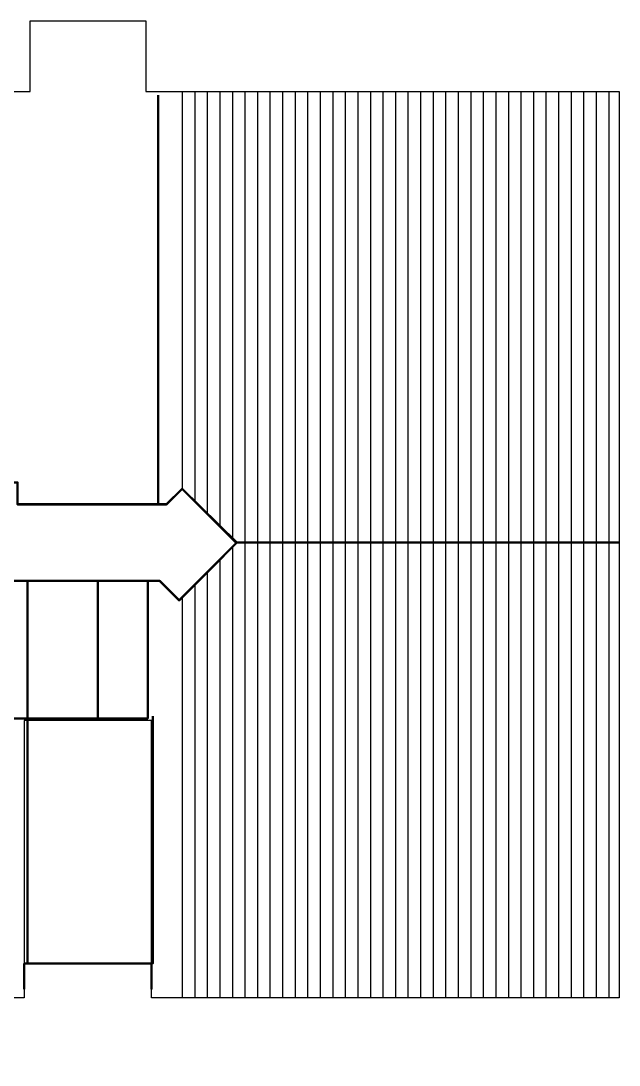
# Model space of a CAD drawing. Header units: metres. Extents: x -113.7 to -33.3, y 234.4 to 326.5.
# Drawn here: x -67.17 to -52.63, y 251.87 to 277.23 of the extents above; entities that cross this region are included whole.
import ezdxf

# ---------------------------------------------------------------- set-up
doc = ezdxf.new("R2010")
doc.units = ezdxf.units.M
for name, color, linetype, lineweight in [('cmu_walls', 252, 'Continuous', 50), ('corridor_contour', 3, 'Continuous', 50), ('corridor_walls', 14, 'Continuous', 50), ('interior_walls', 94, 'Continuous', 50)]:
    doc.layers.add(name, color=color, linetype=linetype, lineweight=lineweight)

msp = doc.modelspace()

# ---------------------------------------------------------------- linework, layer by layer
for p, q in [((-63.249, 275.517), (-63.249, 265.868)), ((-62.944, 275.517), (-62.944, 265.569)), ((-62.64, 275.517), (-62.64, 265.27)), ((-62.335, 275.517), (-62.335, 264.97)), ((-62.03, 275.517), (-62.03, 264.671)), ((-61.725, 275.517), (-61.725, 264.561)), ((-61.42, 275.517), (-61.42, 264.561)), ((-61.116, 275.517), (-61.116, 264.561)), ((-60.811, 275.517), (-60.811, 264.561)), ((-60.506, 275.517), (-60.506, 264.561)), ((-60.201, 275.517), (-60.201, 264.561)), ((-59.896, 275.517), (-59.896, 264.561)), ((-59.592, 275.517), (-59.592, 264.561)), ((-59.287, 275.517), (-59.287, 264.561)), ((-58.982, 275.517), (-58.982, 264.561)), ((-58.677, 275.517), (-58.677, 264.561)), ((-58.372, 275.517), (-58.372, 264.561)), ((-58.068, 275.517), (-58.068, 264.561)), ((-57.763, 275.517), (-57.763, 264.561)), ((-57.458, 275.517), (-57.458, 264.561)), ((-57.153, 275.517), (-57.153, 264.561)), ((-56.848, 275.517), (-56.848, 264.561)), ((-56.544, 275.517), (-56.544, 264.561)), ((-56.239, 275.517), (-56.239, 264.561)), ((-55.934, 275.517), (-55.934, 264.561)), ((-55.629, 275.517), (-55.629, 264.561)), ((-55.324, 275.517), (-55.324, 264.561)), ((-55.02, 275.517), (-55.02, 264.561)), ((-54.715, 275.517), (-54.715, 264.561)), ((-54.41, 275.517), (-54.41, 264.561)), ((-54.105, 275.517), (-54.105, 264.561)), ((-53.8, 275.517), (-53.8, 264.561)), ((-53.496, 275.517), (-53.496, 264.561)), ((-53.191, 275.517), (-53.191, 264.561)), ((-52.886, 275.517), (-52.886, 264.561)), ((-62.03, 264.449), (-62.03, 253.504)), ((-61.725, 264.561), (-61.725, 253.504)), ((-61.42, 264.561), (-61.42, 253.504)), ((-61.116, 264.561), (-61.116, 253.504)), ((-60.811, 264.561), (-60.811, 253.504)), ((-60.506, 264.561), (-60.506, 253.504)), ((-60.201, 264.561), (-60.201, 253.504)), ((-59.896, 264.561), (-59.896, 253.504)), ((-59.592, 264.561), (-59.592, 253.504)), ((-59.287, 264.561), (-59.287, 253.504)), ((-58.982, 264.561), (-58.982, 253.504)), ((-58.677, 264.561), (-58.677, 253.504)), ((-58.372, 264.561), (-58.372, 253.504)), ((-58.068, 264.561), (-58.068, 253.504)), ((-57.763, 264.561), (-57.763, 253.504)), ((-57.458, 264.561), (-57.458, 253.504)), ((-57.153, 264.561), (-57.153, 253.504)), ((-56.848, 264.561), (-56.848, 253.504)), ((-56.544, 264.561), (-56.544, 253.504)), ((-56.239, 264.561), (-56.239, 253.504)), ((-55.934, 264.561), (-55.934, 253.504)), ((-55.629, 264.561), (-55.629, 253.504)), ((-55.324, 264.561), (-55.324, 253.504)), ((-55.02, 264.561), (-55.02, 253.504)), ((-54.715, 264.561), (-54.715, 253.504)), ((-54.41, 264.561), (-54.41, 253.504)), ((-54.105, 264.561), (-54.105, 253.504)), ((-53.8, 264.561), (-53.8, 253.504)), ((-53.496, 264.561), (-53.496, 253.504)), ((-53.191, 264.561), (-53.191, 253.504)), ((-52.886, 264.561), (-52.886, 253.504)), ((-62.335, 264.145), (-62.335, 253.504)), ((-62.64, 263.84), (-62.64, 253.504)), ((-62.944, 263.535), (-62.944, 253.504)), ((-63.249, 263.23), (-63.249, 253.504))]:
    msp.add_line(p, q)
at = {"color": 6}
msp.add_lwpolyline([(-86.501, 275.517), (-78.644, 275.517), (-78.644, 277.229), (-75.835, 277.229), (-75.835, 275.517), (-66.94, 275.517), (-66.94, 277.229), (-64.131, 277.229), (-64.131, 275.517), (-52.633, 275.517), (-52.633, 253.504), (-63.993, 253.504), (-63.993, 260.238), (-67.087, 260.238), (-67.087, 253.504), (-68.033, 253.504), (-68.033, 251.874), (-70.841, 251.874), (-70.841, 253.504), (-74.86, 253.504), (-74.86, 251.874), (-77.669, 251.874), (-77.669, 253.504), (-91.441, 253.504)], dxfattribs=at)
at = {"layer": 'corridor_contour'}
msp.add_line((-52.633, 264.561), (-61.918, 264.561), dxfattribs=at)
msp.add_lwpolyline([(-81.39, 263.098), (-77.976, 263.098), (-77.976, 263.63), (-71.143, 263.63), (-71.143, 263.098), (-69.436, 263.098), (-69.436, 263.63), (-63.789, 263.63), (-63.319, 263.16), (-61.918, 264.561), (-63.249, 265.868), (-63.633, 265.485), (-67.247, 265.485), (-67.247, 266.024), (-70.661, 266.024), (-70.661, 265.492), (-76.757, 265.492), (-76.757, 266.024), (-78.464, 266.024), (-78.464, 265.492), (-81.39, 265.492)], dxfattribs=at)

# ---------------------------------------------------------------- meshes
at = {"layer": 'cmu_walls'}
mesh = msp.add_polyface(dxfattribs=at)
corners = [(-67.003, 254.345, 6.144), (-67.003, 254.345, 3.454), (-67.003, 260.294, 3.454), (-67.003, 260.294, 6.144)]
mesh.append_faces([[corners[k] for k in face] for face in [(0, 3, 2, 1)]])
mesh = msp.add_polyface(dxfattribs=at)
corners = [(-67.003, 260.294, 6.547), (-67.003, 260.294, 3.454), (-64.083, 260.294, 3.454), (-64.083, 260.294, 6.547)]
mesh.append_faces([[corners[k] for k in face] for face in [(0, 3, 2, 1)]])
mesh = msp.add_polyface(dxfattribs=at)
corners = [(-67.003, 254.345, 9.5), (-67.003, 254.345, 6.807), (-67.003, 260.294, 6.807), (-67.003, 260.294, 9.5)]
mesh.append_faces([[corners[k] for k in face] for face in [(0, 3, 2, 1)]])
mesh = msp.add_polyface(dxfattribs=at)
corners = [(-63.961, 260.238, 6.144), (-63.961, 260.238, 3.454), (-63.961, 254.346, 3.454), (-63.961, 254.346, 6.144)]
mesh.append_faces([[corners[k] for k in face] for face in [(0, 3, 2, 1)]])
mesh = msp.add_polyface(dxfattribs=at)
corners = [(-63.961, 260.238, 9.5), (-63.961, 260.238, 6.807), (-63.961, 254.346, 6.807), (-63.961, 254.346, 9.5)]
mesh.append_faces([[corners[k] for k in face] for face in [(0, 3, 2, 1)]])
mesh = msp.add_polyface(dxfattribs=at)
corners = [(-67.087, 253.722, 9.481), (-67.087, 254.34, 9.481), (-67.087, 254.34, 2.788), (-67.087, 253.722, 2.788)]
mesh.append_faces([[corners[k] for k in face] for face in [(0, 3, 2, 1)]])
mesh = msp.add_polyface(dxfattribs=at)
corners = [(-63.993, 254.34, 9.449), (-63.993, 254.34, 5.89), (-67.087, 254.34, 5.89), (-67.087, 254.34, 9.449)]
mesh.append_faces([[corners[k] for k in face] for face in [(0, 3, 2, 1)]])
mesh = msp.add_polyface(dxfattribs=at)
corners = [(-67.064, 254.34, -0.432), (-67.064, 254.34, 5.89), (-64.016, 254.34, 5.89), (-64.016, 254.34, -0.432), (-66.028, 254.34, 0.305), (-64.565, 254.34, 0.305), (-64.565, 254.34, 1.219), (-66.028, 254.34, 1.219)]
mesh.append_faces([[corners[k] for k in face] for face in [(4, 0, 3, 5), (0, 4, 7, 1)]], dxfattribs={"vtx0": -1, "vtx2": -1})
mesh.append_faces([[corners[k] for k in face] for face in [(6, 5, 3, 2), (2, 1, 7, 6)]], dxfattribs={"vtx1": -1, "vtx3": -1})
mesh = msp.add_polyface(dxfattribs=at)
corners = [(-63.993, 254.34, 9.481), (-63.993, 254.34, 2.788), (-63.993, 253.722, 2.788), (-63.993, 253.722, 9.481)]
mesh.append_faces([[corners[k] for k in face] for face in [(0, 1, 2, 3)]])
at = {"layer": 'corridor_walls'}
mesh = msp.add_polyface(dxfattribs=at)
corners = [(-63.249, 265.868, 6.144), (-63.249, 265.868, 3.454), (-63.633, 265.485, 3.454), (-63.633, 265.485, 6.144)]
mesh.append_faces([[corners[k] for k in face] for face in [(0, 1, 2, 3)]])
mesh = msp.add_polyface(dxfattribs=at)
corners = [(-63.249, 265.868, 9.496), (-63.249, 265.868, 6.807), (-63.633, 265.485, 6.807), (-63.633, 265.485, 9.496)]
mesh.append_faces([[corners[k] for k in face] for face in [(0, 1, 2, 3)]])
mesh = msp.add_polyface(dxfattribs=at)
corners = [(-63.626, 265.492, 2.791), (-63.249, 265.868, 2.791), (-63.249, 265.868), (-63.626, 265.492)]
mesh.append_faces([[corners[k] for k in face] for face in [(0, 3, 2, 1)]])
mesh = msp.add_polyface(dxfattribs=at)
corners = [(-61.942, 264.561, 2.791), (-61.942, 264.561), (-62.459, 265.078), (-62.459, 265.078, 2.235), (-63.177, 265.796, 2.235), (-63.177, 265.796), (-63.249, 265.868), (-63.249, 265.868, 2.791)]
mesh.append_faces([[corners[k] for k in face] for face in [(3, 0, 1, 2)]], dxfattribs={"vtx0": -1})
mesh.append_faces([[corners[k] for k in face] for face in [(0, 3, 7), (4, 7, 3)]], dxfattribs={"vtx0": -1, "vtx1": -1})
mesh.append_faces([[corners[k] for k in face] for face in [(6, 7, 4, 5)]], dxfattribs={"vtx1": -1})
mesh = msp.add_polyface(dxfattribs=at)
corners = [(-63.249, 265.868, 6.144), (-63.249, 265.868, 3.454), (-62.975, 265.594, 3.454), (-62.975, 265.594, 5.69), (-62.257, 264.876, 5.69), (-62.257, 264.876, 3.454), (-61.93, 264.549, 3.454), (-61.93, 264.549, 6.144)]
mesh.append_faces([[corners[k] for k in face] for face in [(4, 7, 6, 5)]], dxfattribs={"vtx0": -1})
mesh.append_faces([[corners[k] for k in face] for face in [(7, 4, 0), (3, 0, 4)]], dxfattribs={"vtx0": -1, "vtx1": -1})
mesh.append_faces([[corners[k] for k in face] for face in [(1, 0, 3, 2)]], dxfattribs={"vtx1": -1})
mesh = msp.add_polyface(dxfattribs=at)
corners = [(-63.249, 265.868, 9.496), (-63.249, 265.868, 6.807), (-62.975, 265.594, 6.807), (-62.975, 265.594, 9.042), (-62.257, 264.876, 9.042), (-62.257, 264.876, 6.807), (-61.93, 264.549, 6.807), (-61.93, 264.549, 9.496)]
mesh.append_faces([[corners[k] for k in face] for face in [(4, 7, 6, 5)]], dxfattribs={"vtx0": -1})
mesh.append_faces([[corners[k] for k in face] for face in [(7, 4, 0), (3, 0, 4)]], dxfattribs={"vtx0": -1, "vtx1": -1})
mesh.append_faces([[corners[k] for k in face] for face in [(1, 0, 3, 2)]], dxfattribs={"vtx1": -1})
mesh = msp.add_polyface(dxfattribs=at)
corners = [(-67.247, 265.492, 2.791), (-67.247, 265.492), (-63.626, 265.492), (-63.626, 265.492, 2.791)]
mesh.append_faces([[corners[k] for k in face] for face in [(0, 1, 2, 3)]])
mesh = msp.add_polyface(dxfattribs=at)
corners = [(-63.633, 265.485, 6.147), (-63.633, 265.485, 3.454), (-67.247, 265.485, 3.454), (-67.247, 265.485, 6.147)]
mesh.append_faces([[corners[k] for k in face] for face in [(0, 3, 2, 1)]])
mesh = msp.add_polyface(dxfattribs=at)
corners = [(-63.633, 265.485, 9.5), (-63.633, 265.485, 6.807), (-67.247, 265.485, 6.807), (-67.247, 265.485, 9.5)]
mesh.append_faces([[corners[k] for k in face] for face in [(0, 3, 2, 1)]])
mesh = msp.add_polyface(dxfattribs=at)
corners = [(-61.918, 264.561, 6.144), (-61.918, 264.561, 3.454), (-62.249, 264.23, 3.454), (-62.249, 264.23, 5.69), (-62.967, 263.512, 5.69), (-62.967, 263.512, 3.454), (-63.323, 263.157, 3.454), (-63.323, 263.157, 6.144)]
mesh.append_faces([[corners[k] for k in face] for face in [(4, 7, 6, 5)]], dxfattribs={"vtx0": -1})
mesh.append_faces([[corners[k] for k in face] for face in [(1, 0, 3, 2)]], dxfattribs={"vtx1": -1})
mesh.append_faces([[corners[k] for k in face] for face in [(4, 3, 0), (0, 7, 4)]], dxfattribs={"vtx1": -1, "vtx2": -1})
mesh = msp.add_polyface(dxfattribs=at)
corners = [(-61.918, 264.561, 9.496), (-61.918, 264.561, 6.807), (-62.249, 264.23, 6.807), (-62.249, 264.23, 9.042), (-62.967, 263.512, 9.042), (-62.967, 263.512, 6.807), (-63.323, 263.157, 6.807), (-63.323, 263.157, 9.496)]
mesh.append_faces([[corners[k] for k in face] for face in [(4, 7, 6, 5)]], dxfattribs={"vtx0": -1})
mesh.append_faces([[corners[k] for k in face] for face in [(1, 0, 3, 2)]], dxfattribs={"vtx1": -1})
mesh.append_faces([[corners[k] for k in face] for face in [(4, 3, 0), (0, 7, 4)]], dxfattribs={"vtx1": -1, "vtx2": -1})
mesh = msp.add_polyface(dxfattribs=at)
corners = [(-63.319, 263.16, 2.791), (-63.319, 263.16, 2.235), (-62.547, 263.932, 2.235), (-62.547, 263.932), (-61.918, 264.561), (-61.918, 264.561, 2.791)]
mesh.append_faces([[corners[k] for k in face] for face in [(1, 0, 2)]], dxfattribs={"vtx1": -1})
mesh.append_faces([[corners[k] for k in face] for face in [(0, 5, 2)]], dxfattribs={"vtx1": -1, "vtx2": -1})
mesh.append_faces([[corners[k] for k in face] for face in [(4, 3, 2, 5)]], dxfattribs={"vtx2": -1})
mesh = msp.add_polyface(dxfattribs=at)
corners = [(-69.436, 263.63, 6.144), (-69.436, 263.63, 3.454), (-67.003, 263.63, 3.454), (-67.003, 263.63, 6.144)]
mesh.append_faces([[corners[k] for k in face] for face in [(0, 3, 2, 1)]])
mesh = msp.add_polyface(dxfattribs=at)
corners = [(-69.436, 263.63, 9.496), (-69.436, 263.63, 6.807), (-67.003, 263.63, 6.807), (-67.003, 263.63, 9.496)]
mesh.append_faces([[corners[k] for k in face] for face in [(0, 3, 2, 1)]])
mesh = msp.add_polyface(dxfattribs=at)
corners = [(-67.003, 263.63, 3.194), (-67.003, 263.63), (-64.083, 263.63), (-64.083, 263.63, 3.194)]
mesh.append_faces([[corners[k] for k in face] for face in [(0, 3, 2, 1)]])
mesh = msp.add_polyface(dxfattribs=at)
corners = [(-65.296, 263.63, 6.547), (-65.296, 263.63, 3.454), (-64.083, 263.63, 3.454), (-64.083, 263.63, 6.547)]
mesh.append_faces([[corners[k] for k in face] for face in [(0, 1, 2, 3)]])
mesh = msp.add_polyface(dxfattribs=at)
corners = [(-65.296, 263.63, 9.496), (-65.296, 263.63, 6.807), (-64.083, 263.63, 6.807), (-64.083, 263.63, 9.496)]
mesh.append_faces([[corners[k] for k in face] for face in [(0, 1, 2, 3)]])
mesh = msp.add_polyface(dxfattribs=at)
corners = [(-64.083, 263.63, 6.144), (-64.083, 263.63, 3.454), (-63.796, 263.63, 3.454), (-63.796, 263.63, 6.144)]
mesh.append_faces([[corners[k] for k in face] for face in [(0, 1, 2, 3)]])
mesh = msp.add_polyface(dxfattribs=at)
corners = [(-64.083, 263.63, 9.496), (-64.083, 263.63, 6.807), (-63.796, 263.63, 6.807), (-63.796, 263.63, 9.496)]
mesh.append_faces([[corners[k] for k in face] for face in [(0, 1, 2, 3)]])
mesh = msp.add_polyface(dxfattribs=at)
corners = [(-64.083, 263.63, 2.791), (-64.083, 263.63), (-63.789, 263.63), (-63.789, 263.63, 2.791)]
mesh.append_faces([[corners[k] for k in face] for face in [(0, 3, 2, 1)]])
mesh = msp.add_polyface(dxfattribs=at)
corners = [(-63.796, 263.63, 6.144), (-63.796, 263.63, 3.454), (-63.323, 263.157, 3.454), (-63.323, 263.157, 6.144)]
mesh.append_faces([[corners[k] for k in face] for face in [(0, 1, 2, 3)]])
mesh = msp.add_polyface(dxfattribs=at)
corners = [(-63.796, 263.63, 9.496), (-63.796, 263.63, 6.807), (-63.323, 263.157, 6.807), (-63.323, 263.157, 9.496)]
mesh.append_faces([[corners[k] for k in face] for face in [(0, 1, 2, 3)]])
mesh = msp.add_polyface(dxfattribs=at)
corners = [(-63.319, 263.16, 2.791), (-63.789, 263.63, 2.791), (-63.789, 263.63), (-63.319, 263.16)]
mesh.append_faces([[corners[k] for k in face] for face in [(0, 3, 2, 1)]])
at = {"layer": 'interior_walls'}
mesh = msp.add_polyface(dxfattribs=at)
corners = [(-63.833, 275.425, 6.147), (-63.833, 275.425, 3.454), (-63.833, 265.485, 3.454), (-63.833, 265.485, 6.147)]
mesh.append_faces([[corners[k] for k in face] for face in [(0, 3, 2, 1)]])
mesh = msp.add_polyface(dxfattribs=at)
corners = [(-63.833, 275.425, 9.5), (-63.833, 275.425, 6.807), (-63.833, 265.485, 6.807), (-63.833, 265.485, 9.5)]
mesh.append_faces([[corners[k] for k in face] for face in [(0, 3, 2, 1)]])
mesh = msp.add_polyface(dxfattribs=at)
corners = [(-63.833, 274.656, 2.791), (-63.833, 274.656), (-63.833, 265.492), (-63.833, 265.492, 2.791)]
mesh.append_faces([[corners[k] for k in face] for face in [(0, 1, 2, 3)]])
mesh = msp.add_polyface(dxfattribs=at)
corners = [(-53.488, 264.561, 2.791), (-53.488, 264.561), (-61.942, 264.561), (-61.942, 264.561, 2.791)]
mesh.append_faces([[corners[k] for k in face] for face in [(0, 1, 2, 3)]])
mesh = msp.add_polyface(dxfattribs=at)
corners = [(-52.735, 264.561, 6.144), (-52.735, 264.561, 3.454), (-61.918, 264.561, 3.454), (-61.918, 264.561, 6.144)]
mesh.append_faces([[corners[k] for k in face] for face in [(0, 1, 2, 3)]])
mesh = msp.add_polyface(dxfattribs=at)
corners = [(-52.735, 264.561, 9.496), (-52.735, 264.561, 6.807), (-61.918, 264.561, 6.807), (-61.918, 264.561, 9.496)]
mesh.append_faces([[corners[k] for k in face] for face in [(0, 1, 2, 3)]])
mesh = msp.add_polyface(dxfattribs=at)
corners = [(-67.003, 263.63, 3.194), (-67.003, 263.63), (-67.003, 263.554), (-67.003, 263.554, 2.235), (-67.003, 262.538, 2.235), (-67.003, 262.538), (-67.003, 260.294), (-67.003, 260.294, 3.194)]
mesh.append_faces([[corners[k] for k in face] for face in [(4, 7, 6, 5)]], dxfattribs={"vtx0": -1})
mesh.append_faces([[corners[k] for k in face] for face in [(1, 0, 3, 2)]], dxfattribs={"vtx1": -1})
mesh.append_faces([[corners[k] for k in face] for face in [(0, 7, 4, 3)]], dxfattribs={"vtx1": -1, "vtx3": -1})
mesh = msp.add_polyface(dxfattribs=at)
corners = [(-67.003, 263.63, 6.144), (-67.003, 263.63, 3.454), (-67.003, 260.294, 3.454), (-67.003, 260.294, 6.144)]
mesh.append_faces([[corners[k] for k in face] for face in [(0, 3, 2, 1)]])
mesh = msp.add_polyface(dxfattribs=at)
corners = [(-67.003, 263.63, 9.496), (-67.003, 263.63, 6.807), (-67.003, 260.294, 6.807), (-67.003, 260.294, 9.496)]
mesh.append_faces([[corners[k] for k in face] for face in [(0, 3, 2, 1)]])
mesh = msp.add_polyface(dxfattribs=at)
corners = [(-65.296, 260.294, 6.547), (-65.296, 260.294, 3.454), (-65.296, 260.751, 3.454), (-65.296, 260.751, 5.639), (-65.296, 262.681, 5.639), (-65.296, 262.681, 3.454), (-65.296, 263.63, 3.454), (-65.296, 263.63, 6.547)]
mesh.append_faces([[corners[k] for k in face] for face in [(3, 0, 1, 2)]], dxfattribs={"vtx0": -1})
mesh.append_faces([[corners[k] for k in face] for face in [(0, 3, 4, 7)]], dxfattribs={"vtx0": -1, "vtx2": -1})
mesh.append_faces([[corners[k] for k in face] for face in [(6, 7, 4, 5)]], dxfattribs={"vtx1": -1})
mesh = msp.add_polyface(dxfattribs=at)
corners = [(-65.296, 260.294, 9.5), (-65.296, 260.294, 6.807), (-65.296, 260.751, 6.807), (-65.296, 260.751, 8.992), (-65.296, 262.681, 8.992), (-65.296, 262.681, 6.807), (-65.296, 263.63, 6.807), (-65.296, 263.63, 9.496)]
mesh.append_faces([[corners[k] for k in face] for face in [(3, 0, 1, 2)]], dxfattribs={"vtx0": -1})
mesh.append_faces([[corners[k] for k in face] for face in [(0, 3, 4, 7)]], dxfattribs={"vtx0": -1, "vtx2": -1})
mesh.append_faces([[corners[k] for k in face] for face in [(6, 7, 4, 5)]], dxfattribs={"vtx1": -1})
mesh = msp.add_polyface(dxfattribs=at)
corners = [(-64.083, 263.63, 2.791), (-64.083, 263.63), (-64.083, 260.294), (-64.083, 260.294, 2.791)]
mesh.append_faces([[corners[k] for k in face] for face in [(0, 1, 2, 3)]])
mesh = msp.add_polyface(dxfattribs=at)
corners = [(-64.083, 260.294, 6.144), (-64.083, 260.294, 3.454), (-64.083, 263.63, 3.454), (-64.083, 263.63, 6.144)]
mesh.append_faces([[corners[k] for k in face] for face in [(0, 1, 2, 3)]])
mesh = msp.add_polyface(dxfattribs=at)
corners = [(-64.083, 260.294, 9.496), (-64.083, 260.294, 6.807), (-64.083, 263.63, 6.807), (-64.083, 263.63, 9.496)]
mesh.append_faces([[corners[k] for k in face] for face in [(0, 1, 2, 3)]])
mesh = msp.add_polyface(dxfattribs=at)
corners = [(-68.623, 260.294, 3.194), (-68.623, 260.294), (-64.083, 260.294), (-64.083, 260.294, 3.194)]
mesh.append_faces([[corners[k] for k in face] for face in [(0, 3, 2, 1)]])
mesh = msp.add_polyface(dxfattribs=at)
corners = [(-67.003, 260.294, 9.5), (-67.003, 260.294, 6.807), (-64.083, 260.294, 6.807), (-64.083, 260.294, 9.5)]
mesh.append_faces([[corners[k] for k in face] for face in [(0, 3, 2, 1)]])
mesh = msp.add_polyface(dxfattribs=at)
corners = [(-63.961, 260.349, 2.791), (-63.961, 260.349), (-63.961, 254.434), (-63.961, 254.434, 2.791)]
mesh.append_faces([[corners[k] for k in face] for face in [(0, 3, 2, 1)]])

doc.saveas('drawing.dxf')
